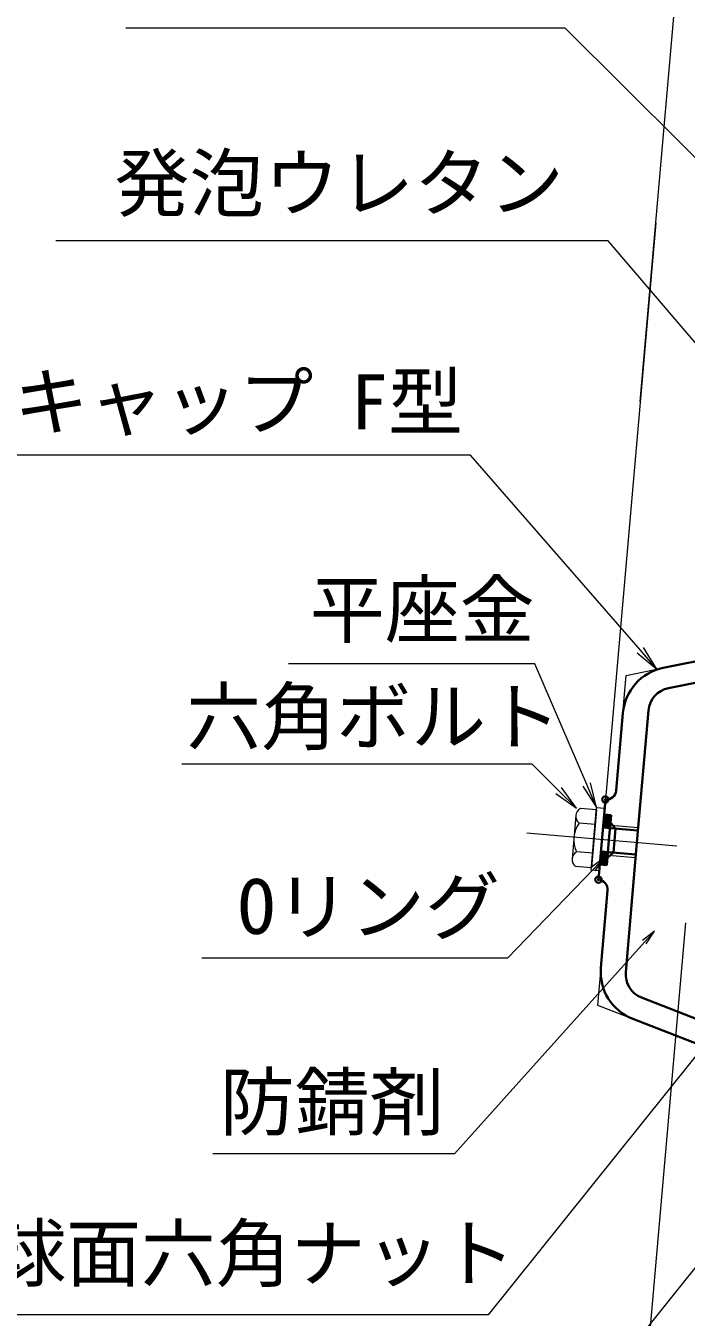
# Model space of a CAD drawing. Units: millimetres at full size, sheet at 1:2.5; details may follow other scales. Extents: x 9811 to 11491, y -1826 to -623.
# Drawn here: x 10047.2 to 10178.8, y -1074.1 to -817 of the extents above; entities that cross this region are included whole.
import ezdxf
from ezdxf.enums import TextEntityAlignment as Align

# ---------------------------------------------------------------- set-up
doc = ezdxf.new("R2010")
doc.units = ezdxf.units.MM
doc.header["$LTSCALE"] = 2.5
doc.header["$PDMODE"] = 32
doc.header["$PDSIZE"] = 1.25
doc.linetypes.add('CHAIN', pattern=[18.5, 12, -1.5, 3.5, -1.5])
doc.linetypes.add('CHAIN_DOUBLE_DASH', pattern=[23.5, 12, -1.5, 3.5, -1.5, 3.5, -1.5])
for name, color, linetype, lineweight in [('0_2', 7, 'Continuous', 13), ('1外形線', 7, 'Continuous', 35), ('4中心線', 1, 'CHAIN', 15), ('5想像線', 6, 'CHAIN_DOUBLE_DASH', 13), ('6寸法線', 4, 'Continuous', 13), ('_-0', 7, 'Continuous', 13), ('外形線', 7, 'Continuous', 35), ('寸法線', 4, 'Continuous', 13), ('枠', 7, 'Continuous', 13), ('細い実線', 3, 'Continuous', 20)]:
    doc.layers.add(name, color=color, linetype=linetype, lineweight=lineweight)
doc.styles.add('ＭＳ ゴシック', font='')
doc.styles.get('ＭＳ ゴシック').set_extended_font_data('MS Gothic')
pattern_1 = [(130.04983, (10395.53, -1324.177), (-0.09569, -0.08043), [])]

# ---------------------------------------------------------------- blocks, each defined once
blk = doc.blocks.new('open_arrow')
at = {"color": 0, "linetype": 'Continuous', "lineweight": -2}
blk.add_lwpolyline([(7.5, 1.25), (0, 0), (7.5, -1.25)], dxfattribs=at)

msp = doc.modelspace()

# ---------------------------------------------------------------- hatches: boundary and pattern name
at = {"layer": '0_2'}
h = msp.add_hatch(dxfattribs=at)
h.set_pattern_fill('USER', color=6, style=0, pattern_type=2)
h.set_pattern_definition(pattern_1)
edge = h.paths.add_edge_path()
edge.add_ellipse((10163.007, -975.405), major_axis=(0.123, 1.313), ratio=0.5255746, start_angle=0, end_angle=180, ccw=False)
edge.add_ellipse((10163.007, -975.405), major_axis=(0.123, 1.313), ratio=0.5255746, start_angle=180, end_angle=0, ccw=False)
h = msp.add_hatch(dxfattribs=at)
h.set_pattern_fill('USER', color=6, style=0, pattern_type=2)
h.set_pattern_definition(pattern_1)
edge = h.paths.add_edge_path()
edge.add_ellipse((10162.373, -982.718), major_axis=(-0.104, -1.315), ratio=0.5255746, start_angle=0, end_angle=180, ccw=False)
edge.add_ellipse((10162.373, -982.718), major_axis=(-0.104, -1.315), ratio=0.5255746, start_angle=180, end_angle=0, ccw=False)

# ---------------------------------------------------------------- linework, layer by layer
at = {"layer": '0_2', "color": 6, "lineweight": 20}
for centre, major_axis in [((10163.007, -975.405), (0.123, 1.313)), ((10162.373, -982.718), (-0.104, -1.315))]:
    msp.add_ellipse(centre, major_axis=major_axis, ratio=0.525575, dxfattribs=at)
at = {"layer": '1外形線'}
for p, q in [((10217.64, -936.143), (10174.187, -944.84)), ((10188.616, -946.176), (10175.247, -948.859)), ((10182.619, -1015.414), (10169.91, -1010.472)), ((10209.517, -1030.818), (10168.135, -1014.706))]:
    msp.add_line(p, q, dxfattribs=at)
for centre, start, end in [((10176.154, -954.644), 101.34537, 175.04983), ((10171.759, -1005.385), 175.04983, 248.75429)]:
    msp.add_arc(centre, 10, start, end, dxfattribs=at)
at = {"layer": '4中心線'}
msp.add_line((10147.062, -977.648), (10759.721, -1031.247), dxfattribs=at)
at = {"layer": '5想像線'}
for p, q in [((10166.838, -946.314), (10174.187, -944.84)), ((10166.187, -953.826), (10166.838, -946.314)), ((10161.796, -1004.522), (10161.15, -1011.99)), ((10161.15, -1011.99), (10168.135, -1014.706))]:
    msp.add_line(p, q, dxfattribs=at)
at = {"layer": '6寸法線'}
for points in [[(10241.319, -903.588), (10237.065, -899.357), (10154.681, -817.449), (10145.481, -817.449)], [(10250.842, -962.11), (10244.989, -955.273), (10163.254, -859.804), (10149.454, -859.804)]]:
    msp.add_lwpolyline(points, dxfattribs=at)
at = {"layer": '_-0'}
for p, q in [((10156.794, -974.205), (10156.046, -982.833)), ((10160.903, -973.112), (10157.715, -972.836)), ((10159.866, -985.09), (10160.944, -972.637)), ((10160.903, -973.112), (10159.907, -984.616)), ((10160.944, -972.637), (10162.538, -972.775)), ((10162.538, -972.775), (10161.46, -985.229)), ((10160.654, -975.988), (10157.466, -975.712)), ((10160.156, -981.74), (10156.968, -981.464)), ((10159.907, -984.616), (10156.719, -984.34)), ((10161.46, -985.229), (10159.866, -985.09))]:
    msp.add_line(p, q, dxfattribs=at)
for centre, radius, start, end in [((10158.489, -974.352), 1.702, 117.05443, 233.04522), ((10162.007, -979.003), 5.608, 144.07072, 206.02894), ((10157.742, -982.979), 1.702, 117.05443, 233.04522)]:
    msp.add_arc(centre, radius, start, end, dxfattribs=at)
at = {"layer": '外形線'}
for p, q in [((10166.187, -953.826), (10164.855, -969.212)), ((10171.249, -953.329), (10168.973, -979.606)), ((10161.309, -986.972), (10162.689, -971.032)), ((10163.825, -974.141), (10162.431, -974.021)), ((10163.825, -974.141), (10163.394, -979.123)), ((10169.179, -977.228), (10162.205, -976.624)), ((10164.709, -976.841), (10163.696, -975.635)), ((10164.709, -976.841), (10164.503, -979.218)), ((10162.962, -984.104), (10163.394, -979.123)), ((10164.297, -981.597), (10164.503, -979.219)), ((10166.741, -1005.381), (10168.973, -979.606)), ((10168.767, -981.984), (10161.793, -981.38)), ((10164.297, -981.597), (10163.092, -982.61)), ((10162.962, -984.104), (10161.568, -983.983)), ((10161.796, -1004.522), (10163.129, -989.137))]:
    msp.add_line(p, q, dxfattribs=at)
for centre, radius, start, end in [((10176.23, -953.761), 5, 101.34537, 175.04983), ((10162.862, -969.039), 2, 265.04983, 355.04983), ((10161.136, -988.965), 2, 355.04983, 85.04983), ((10171.722, -1005.812), 5, 175.04983, 248.75429)]:
    msp.add_arc(centre, radius, start, end, dxfattribs=at)
for p in [(10162.689, -971.032), (10161.309, -986.972)]:
    msp.add_point(p, dxfattribs=at)
at = {"layer": '寸法線'}
for p, q in [((10169.638, -891.749), (10178.237, -793.458)), ((10145.481, -817.449), (10067.171, -817.449)), ((10172.748, -856.198), (10162.689, -971.032)), ((10149.454, -859.804), (10053.227, -859.804)), ((10178.674, -995.589), (10162.324, -1182.485))]:
    msp.add_line(p, q, dxfattribs=at)
for points in [[(10172.947, -945.055), (10169.662, -941.286), (10135.818, -902.464), (9953.798, -902.464)], [(10160.944, -972.637), (10158.969, -968.044), (10148.635, -944.023), (10099.563, -944.023)], [(10156.918, -972.763), (10153.381, -969.229), (10148.106, -963.957), (10078.294, -963.957)], [(10162.373, -982.718), (10160.29, -984.877), (10143.179, -1002.604), (10082.291, -1002.604)], [(10172.468, -997.214), (10170.464, -999.446), (10132.643, -1041.567), (10084.486, -1041.567)], [(10197.206, -1001.506), (10195.327, -1003.845), (10139.316, -1073.603), (9978.711, -1073.603)], [(10213.61, -1023.045), (10211.733, -1025.385), (10156.078, -1094.778), (10098.471, -1094.778)]]:
    msp.add_lwpolyline(points, dxfattribs=at)
at = {"layer": '細い実線'}
for p, q in [((10162.258, -976.013), (10169.232, -976.617)), ((10161.74, -981.991), (10168.714, -982.595))]:
    msp.add_line(p, q, dxfattribs=at)

# ---------------------------------------------------------------- block references
at = {"layer": '寸法線'}
for p, xscale, yscale, rotation in [((10172.947, -945.055), 0.667, 0.667, 131.1), ((10156.918, -972.763), 0.667, 0.667, 135), ((10160.944, -972.637), 0.667, 0.667, 113.3), ((10162.373, -982.718), 0.4, 0.4, 226), ((10172.468, -997.214), 0.4, 0.4, 228.1)]:
    msp.add_blockref('open_arrow', p, dxfattribs=dict(at, xscale=xscale, yscale=yscale, rotation=rotation))

# ---------------------------------------------------------------- texts
at = {"layer": '枠', "style": 'ＭＳ ゴシック'}
for s, p in [('発泡ウレタン', (10064.885, -857.043)), ('ＳＴマイクロキャップ F型', (9955.286, -900.575)), ('平座金', (10103.823, -941.953)), ('六角ボルト', (10079.216, -963.261)), ('Oリング', (10089.459, -1001.077)), ('防錆剤', (10085.872, -1040.018)), ('ＳＰ２９球面六角ナット', (9980.63, -1070.139))]:
    msp.add_text(s, height=10.94, dxfattribs=at).set_placement(p, align=Align.BOTTOM_LEFT)

doc.saveas('drawing.dxf')
